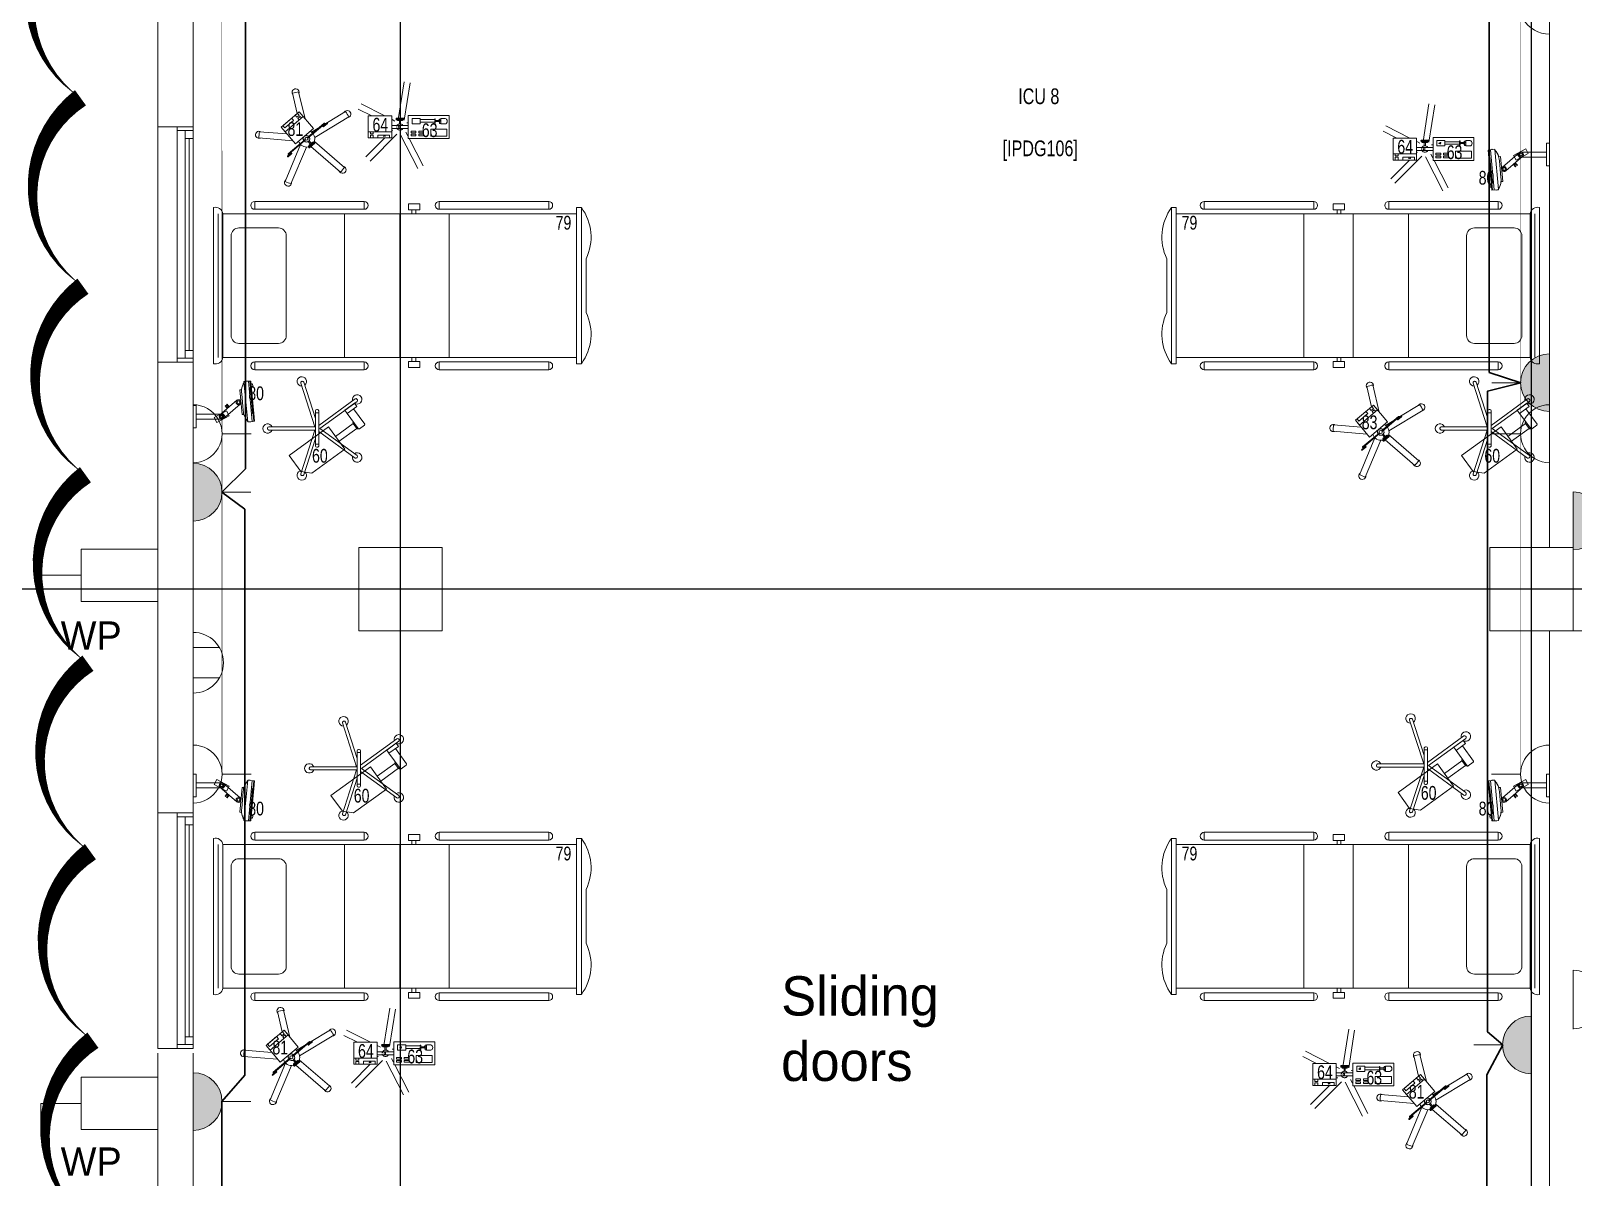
# Model space of a CAD drawing. Header units: metres. Extents: x 75097 to 220695, y -1557923 to -1361206.
# Drawn here: x 98263 to 108078, y -1422432 to -1415133 of the extents above; entities that cross this region are included whole.
import ezdxf

# ---------------------------------------------------------------- set-up
doc = ezdxf.new("R2010")
doc.units = ezdxf.units.M
doc.layers.get('0').update_dxf_attribs({"lineweight": 0})
for name, color, linetype, lineweight in [('A-100 - Copy$0$72_EGR_BASE_TEXT', 8, 'Continuous', 0), ('A-100 - Copy$0$Aluminum', 8, 'Continuous', 0), ('A-100 - Copy$0$Medical Equipment and Furniture', 8, 'Continuous', 0), ('A-100 - Copy$0$Medical Equipment and Furniture1', 8, 'Continuous', 5), ('A-100 - Copy$0$Medical Equipment and Furniture2', 8, 'Continuous', 13), ('A-100 - Copy$0$Proj', 8, 'Continuous', 0), ('A-100 - Copy$0$Structure', 8, 'Continuous', 9), ('A-100 - Copy$0$Walls', 8, 'Continuous', 0), ('A-100 - Copy$0$ZCMURBAJO', 8, 'Continuous', 0), ('E-LG', 245, 'Continuous', 30)]:
    doc.layers.add(name, color=color, linetype=linetype, lineweight=lineweight)
doc.layers.add('A-100 - Copy$0$axes', color=8, linetype='Continuous')
doc.layers.add('PD-VENT', color=8, linetype='Continuous')
for name, color, linetype, lineweight, true_color in [('E-POWR', 7, 'Continuous', 9, 0x4e7e3e), ('E-POWR-IDEN _1-100_', 7, 'Continuous', 9, 0x4e7e3e), ('E-PW', 7, 'Continuous', 9, 0x4e7e3e), ('REV 01', 7, 'Continuous', 0, 0xe41b4d)]:
    doc.layers.add(name, color=color, linetype=linetype, lineweight=lineweight, true_color=true_color)
doc.styles.add('A-100 - Copy$0$list_ghTextstyle', font='romans.shx', dxfattribs={"height": 0.25})
doc.styles.add('A-100 - Copy$0$Standard', font='GOTHIC.TTF')
doc.styles.add('A-100 - Copy$0$X3G_ENTITY_257CFD', font='swisscl.ttf', dxfattribs={"height": 200})
doc.styles.add('A-100 - Copy$0$X3G_ENTITY_2587EA', font='swisscl.ttf', dxfattribs={"height": 200})
doc.styles.add('Optima_5', font='', dxfattribs={"height": 3.001645})
doc.styles.get('Optima_5').set_extended_font_data('Optima')

# ---------------------------------------------------------------- blocks, each defined once
blk = doc.blocks.new('NORMAL SOCKET')
at = {"layer": 'E-POWR'}
for p, q in [((0, 308), (0, 615)), ((-308, 0), (308, 0))]:
    blk.add_line(p, q, dxfattribs=at)
blk.add_ellipse((0, 0), major_axis=(33, 306), ratio=1, start_param=4.81904, end_param=7.960633, dxfattribs=at)
blk = doc.blocks.new('GI-041_dwg__U120-3902841-GI-041')
at = {"layer": 'E-POWR', "flags": 128}
blk.add_lwpolyline([(-0.1145, 0), (0.1145, 0), (0.1145, 0.1572), (-0.1145, 0.1572)], close=True, dxfattribs=at)
blk.add_lwpolyline([(0.2354, 0.1613), (0.2354, 0.0786), (0.1145, 0.0786)], dxfattribs=at)
blk = doc.blocks.new('GI-041_dwg_E-SKT2-3902840-GI-041')
at = {"layer": 'E-POWR'}
blk.add_line((0.198, 0), (-0.198, 0), dxfattribs=at)
at = {"layer": 'E-PW'}
for p, q in [((-0.088, 0.177), (-0.088, 0.394)), ((0.088, 0.177), (0.088, 0.394)), ((-0.147, 0), (0.147, 0))]:
    blk.add_line(p, q, dxfattribs=at)
blk.add_arc((0, 0), 0.197, 0.0142, 180.0142, dxfattribs=at)
blk = doc.blocks.new('WALL OUTLET')
at = {"layer": 'E-POWR', "extrusion": (9.94399e-05, 4.90741e-07, 1)}
blk.add_line((-193.4, 0, 0), (193.4, 0, 0), dxfattribs=at)
blk.add_line((-193.4, 0, 0), (193.4, 0, 0), dxfattribs=at)
at = {"layer": 'E-POWR', "extrusion": (9.94399e-05, 4.90741e-07, 1), "elevation": 0}
for points in [[(-96.7, 0), (-96.7, 167.5)], [(96.7, 0), (96.7, 167.5)]]:
    blk.add_lwpolyline(points, dxfattribs=at)
at = {"layer": 'E-POWR', "extrusion": (9.94399e-05, 4.90741e-07, 1)}
blk.add_arc((0, 0, 0), 193.4, 359.99626, 179.99626, dxfattribs=at)
blk = doc.blocks.new('GI-041_dwg_UPS-E-SKT1-3902843-GI-041')
at = {"layer": 'E-POWR'}
blk.add_hatch(color=256, dxfattribs=at).paths.add_polyline_path([(-0.199, 0), (0.199, 0), (0.193, 0.047), (0.176, 0.092), (0.149, 0.131), (0.113, 0.163), (0.07, 0.185), (0.024, 0.197), (-0.024, 0.197), (-0.07, 0.185), (-0.113, 0.163), (-0.149, 0.131), (-0.176, 0.092), (-0.193, 0.047)], flags=0)
for p, q in [((0, 0.198), (0, 0.397)), ((-0.199, 0), (0.199, 0)), ((-0.147, 0), (0.147, 0))]:
    blk.add_line(p, q, dxfattribs=at)
blk.add_arc((0, 0), 0.199, 360, 180, dxfattribs=at)
blk = doc.blocks.new('A-100 - Copy$0$IC.1')
at = {"layer": 'A-100 - Copy$0$Medical Equipment and Furniture1'}
for p, q in [((42.4872, -10.88), (41.4928, -10.88)), ((42.4472, -10.91), (41.5328, -10.91)), ((42.4472, -10.91), (41.5328, -10.91)), ((42.4472, -10.91), (41.5328, -10.91)), ((41.5328, -10.94), (41.5328, -13.1914)), ((42.4472, -10.94), (41.5328, -10.94)), ((42.3077, -10.9923), (41.6724, -10.9923)), ((42.4472, -13.1914), (42.4472, -10.94)), ((41.6224, -11.0423), (41.6224, -11.2937)), ((42.3577, -11.2937), (42.3577, -11.0423)), ((41.4542, -11.1429), (41.4542, -11.8396)), ((41.4542, -11.1429), (41.5042, -11.1429)), ((41.5042, -11.1429), (41.5042, -11.8396)), ((42.4759, -11.1429), (42.5259, -11.1429)), ((42.4759, -11.8396), (42.4759, -11.1429)), ((42.5259, -11.8396), (42.5259, -11.1429)), ((42.3077, -11.3437), (41.6724, -11.3437)), ((41.5328, -11.7137), (42.4472, -11.7137)), ((41.4542, -11.8396), (41.5042, -11.8396)), ((42.4759, -11.8396), (42.5259, -11.8396)), ((41.5328, -12.0657), (42.4472, -12.0657)), ((41.4542, -12.3172), (41.4542, -13.0139)), ((41.4542, -12.3172), (41.5042, -12.3172)), ((41.5042, -12.3172), (41.5042, -13.0139)), ((42.4759, -12.3172), (42.5259, -12.3172)), ((42.4759, -13.0139), (42.4759, -12.3172)), ((42.5259, -13.0139), (42.5259, -12.3172)), ((41.5328, -12.3807), (42.4472, -12.3807)), ((41.4542, -13.0139), (41.5042, -13.0139)), ((42.4759, -13.0139), (42.5259, -13.0139)), ((41.4928, -13.1914), (42.4872, -13.1914)), ((41.4928, -13.2214), (41.4928, -13.1914)), ((41.4928, -13.2214), (42.4872, -13.2214)), ((42.4872, -13.2214), (42.4872, -13.1914)), ((41.8192, -13.2514), (42.1609, -13.2514))]:
    blk.add_line(p, q, dxfattribs=at)
for points in [[(41.4689, -12.1927), (41.4689, -12.1212), (41.5064, -12.1212), (41.5064, -12.1927)], [(41.5064, -12.1674), (41.5064, -12.1434), (41.5328, -12.1434), (41.5328, -12.1674)], [(42.4737, -12.1674), (42.4737, -12.1434), (42.4472, -12.1434), (42.4472, -12.1674)], [(42.5112, -12.1927), (42.5112, -12.1212), (42.4737, -12.1212), (42.4737, -12.1927)]]:
    blk.add_lwpolyline(points, close=True, dxfattribs=at)
for centre, radius, start, end in [((41.539, -10.8926), 0.0478, 164.74006, 262.64007), ((42.4411, -10.8926), 0.0478, 277.35993, 15.25994), ((41.6724, -11.0423), 0.05, 90, 180), ((42.3077, -11.0423), 0.05, 0, 90), ((41.4792, -11.1429), 0.025, 0, 180), ((42.5009, -11.1429), 0.025, 0, 180), ((41.6724, -11.2937), 0.05, 180, 270), ((42.3077, -11.2937), 0.05, 270, 0), ((41.4792, -11.8396), 0.025, 180, 0), ((42.5009, -11.8396), 0.025, 180, 0), ((41.4792, -12.3172), 0.025, 0, 180), ((42.5009, -12.3172), 0.025, 0, 180), ((41.4792, -13.0139), 0.025, 180, 0), ((42.5009, -13.0139), 0.025, 180, 0), ((41.6806, -12.9691), 0.3145, 233.34878, 296.14643), ((42.2995, -12.9691), 0.3145, 243.85357, 306.65122)]:
    blk.add_arc(centre, radius, start, end, dxfattribs=at)
blk = doc.blocks.new('A-100 - Copy$0$IC.5')
at = {"layer": 'A-100 - Copy$0$Medical Equipment and Furniture2'}
for points in [[(31.601, -27.8325), (31.5106, -27.9394), (31.3961, -27.8425), (31.4865, -27.7356), (31.601, -27.8325)], [(31.4866, -27.7868), (31.4949, -27.777), (31.4805, -27.7649), (31.4723, -27.7746)]]:
    blk.add_lwpolyline(points, dxfattribs=at)
for points in [[(31.601, -27.8325), (31.5758, -27.8623), (31.4613, -27.7654), (31.4865, -27.7356)], [(31.5118, -27.757), (31.5005, -27.7703), (31.4862, -27.7582), (31.4974, -27.7449)], [(31.5908, -27.8238), (31.5786, -27.8382), (31.5217, -27.79), (31.5338, -27.7757)]]:
    blk.add_lwpolyline(points, close=True, dxfattribs=at)
blk = doc.blocks.new('A-100 - Copy$0$IC.5 on Trolley')
at = {"layer": 'A-100 - Copy$0$Medical Equipment and Furniture1'}
for p, q in [((31.4491, -27.7798), (31.4897, -27.6072)), ((31.4983, -27.7455), (31.5287, -27.6163)), ((31.3877, -27.8988), (31.1701, -27.7668)), ((31.3241, -27.8134), (31.1908, -27.7326)), ((31.3299, -27.8295), (31.307, -27.8101)), ((31.3331, -27.8257), (31.3102, -27.8063)), ((31.4309, -27.9028), (31.3236, -27.812)), ((31.4342, -27.899), (31.3268, -27.8081)), ((31.4084, -27.8646), (31.3558, -27.8327)), ((31.5637, -27.8766), (31.7403, -27.8619)), ((31.3897, -27.9237), (31.1969, -28.0898)), ((31.4119, -27.9573), (31.223, -28.1201)), ((31.4203, -27.9024), (31.4217, -27.8961)), ((31.4213, -27.9147), (31.4238, -27.9207)), ((31.4224, -27.8955), (31.4217, -27.8961)), ((31.4293, -27.9241), (31.4238, -27.9207)), ((31.4267, -27.8918), (31.4262, -27.8922)), ((31.4381, -27.887), (31.4445, -27.8865)), ((31.4401, -27.9597), (31.5386, -28.1944)), ((31.4414, -27.9269), (31.4479, -27.9264)), ((31.4501, -27.8899), (31.4445, -27.8865)), ((31.4453, -27.9149), (31.5526, -28.0058)), ((31.4528, -27.9221), (31.4479, -27.9264)), ((31.4485, -27.9111), (31.5558, -28.002)), ((31.4582, -27.8992), (31.4607, -27.9052)), ((31.4592, -27.9115), (31.4607, -27.9052)), ((31.477, -27.9442), (31.5755, -28.1789)), ((31.49, -27.9229), (31.491, -27.9228)), ((31.5272, -27.9198), (31.7436, -27.9018)), ((31.5343, -28.0025), (31.5572, -28.0219)), ((31.5375, -27.9987), (31.5604, -28.0181))]:
    blk.add_line(p, q, dxfattribs=at)
for points in [[(31.42, -27.9642), (31.3865, -27.9358)], [(31.3935, -27.9276), (31.427, -27.956)], [(31.4291, -27.9251), (31.416, -27.9407), (31.4104, -27.936), (31.4235, -27.9204)]]:
    blk.add_lwpolyline(points, dxfattribs=at)
blk.add_lwpolyline([(31.4257, -27.949), (31.4227, -27.9524), (31.3977, -27.9312), (31.4006, -27.9278)], close=True, dxfattribs=at)
blk.add_circle((31.4397, -27.907), 0.00972, dxfattribs=at)
for centre, radius, start, end in [((31.5092, -27.6118), 0.0225, 319.48845, 194.02054), ((31.4397, -27.907), 0.3033, 72.97321, 80.53577), ((31.1804, -27.7497), 0.0225, 31.48845, 266.02054), ((31.4397, -27.907), 0.3033, 144.97321, 152.53577), ((31.3086, -27.8082), 0.0025, 49.75449, 229.75449), ((31.3216, -27.8134), 0.0025, 269.57621, 49.75449), ((31.3252, -27.8101), 0.0025, 49.75449, 229.75449), ((31.3315, -27.8276), 0.0025, 229.75449, 49.75449), ((31.3343, -27.8243), 0.0025, 49.75449, 187.05013), ((31.4397, -27.907), 0.0527, 116.24338, 202.9382), ((31.7419, -27.8818), 0.0225, 247.48845, 122.02054), ((31.4397, -27.907), 0.3033, 0.97321, 8.53577), ((31.4397, -27.907), 0.021, 146.58208, 312.9269), ((31.4397, -27.907), 0.021, 326.58208, 132.9269), ((31.4397, -27.907), 0.0527, 256.57079, 343.2656), ((31.5359, -28.0006), 0.0025, 49.75449, 229.75449), ((31.5387, -27.9973), 0.0025, 272.45885, 49.75449), ((31.5515, -28.008), 0.0025, 49.75449, 189.93277), ((31.5542, -28.0039), 0.0025, 229.75449, 49.75449), ((31.5588, -28.02), 0.0025, 229.75449, 49.75449), ((31.21, -28.1049), 0.0225, 103.48845, 338.02054), ((31.4397, -27.907), 0.3033, 216.97321, 224.53577), ((31.557, -28.1866), 0.0225, 175.48845, 50.02054), ((31.4397, -27.907), 0.3033, 288.97321, 296.53577)]:
    blk.add_arc(centre, radius, start, end, dxfattribs=at)
for centre in [(31.39, -27.9317), (31.3942, -27.9353), (31.3984, -27.9388), (31.4026, -27.9424), (31.4067, -27.9459), (31.4109, -27.9495), (31.4151, -27.953), (31.4193, -27.9566), (31.4235, -27.9601)]:
    blk.add_ellipse(centre, major_axis=(0.00347, 0.0041), ratio=0.510594, dxfattribs=at)
blk.add_blockref('A-100 - Copy$0$IC.5', (0, 0), dxfattribs=at)
blk = doc.blocks.new('A-100 - Copy$0$HF12177-P')
for p, q in [((-0.0196, -0.007), (-0.1885, 0.2255)), ((0, 0), (-0.1724, 0.2372)), ((0, 0), (0.1724, 0.2372)), ((0.0196, -0.007), (0.1885, 0.2255)), ((-0.0631, -0.027), (-0.2951, -0.1024)), ((-0.01, -0.0308), (-0.2889, -0.1214)), ((-0.12, -0.015), (-0.12, -0.019)), ((-0.112, -0.007), (0.112, -0.007)), ((-0.112, -0.027), (0.112, -0.027)), ((-0.1, -0.007), (-0.1, -0.027)), ((-0.01, -0.0308), (-0.01, -0.324)), ((0.01, -0.0308), (0.01, -0.324)), ((0.01, -0.0308), (0.2889, -0.1214)), ((0.0631, -0.027), (0.2951, -0.1024)), ((0.1, -0.007), (0.1, -0.027)), ((0.12, -0.015), (0.12, -0.019))]:
    blk.add_line(p, q)
for centre, radius, start, end in [((-0.1852, 0.2378), 0.03, 325.47122, 286.52878), ((-0.1821, 0.2302), 0.008, 126.37327, 216), ((0, -0.017), 0.315, 125.62673, 126.37327), ((-0.1788, 0.2325), 0.008, 36, 125.62673), ((0.1852, 0.2378), 0.03, 253.47122, 214.52878), ((0.1788, 0.2325), 0.008, 54.37327, 144), ((0, -0.017), 0.315, 53.62673, 54.37327), ((0.1821, 0.2302), 0.008, 324, 53.62673), ((-0.2996, -0.1144), 0.03, 37.47122, 358.52878), ((-0.112, -0.015), 0.008, 90, 180), ((-0.112, -0.019), 0.008, 180, 270), ((0.112, -0.015), 0.008, 0, 90), ((0.112, -0.019), 0.008, 270, 0), ((0.2996, -0.1144), 0.03, 181.47122, 142.52878), ((-0.2926, -0.11), 0.008, 108, 197.62673), ((0, -0.017), 0.315, 197.62673, 198.37327), ((-0.2914, -0.1138), 0.008, 198.37327, 288), ((0.2914, -0.1138), 0.008, 252, 341.62673), ((0.2926, -0.11), 0.008, 342.37327, 72), ((0, -0.017), 0.315, 341.62673, 342.37327), ((0, -0.332), 0.03, 109.47122, 70.52878), ((-0.002, -0.324), 0.008, 180, 269.62673), ((0, -0.017), 0.315, 269.62673, 270.37327), ((0.002, -0.324), 0.008, 270.37327, 0)]:
    blk.add_arc(centre, radius, start, end)
blk = doc.blocks.new('A-100 - Copy$0$MONITOR ARM PLAN')
for p, q in [((0.025, -0.49375, 0), (0.025, -0.18375, 0)), ((0.025, -0.18375, 0), (0.2, -0.18375, 0)), ((0.2, -0.44375, 0), (0.2, -0.18375, 0)), ((0.2, -0.44375, 0), (0.15, -0.49375, 0)), ((0.025, -0.49375, 0), (0.15, -0.49375, 0))]:
    blk.add_line(p, q)
at = {"layer": 'A-100 - Copy$0$Medical Equipment and Furniture1'}
for p, q in [((0.025, 0.0375), (0, 0.0375)), ((0, 0.0375), (0, -0.0375)), ((0.025, 0.0375), (0.025, -0.0375)), ((0.145, 0.0125), (0.025, 0.0125)), ((0.15, 0.0075), (0.15, -0.0325)), ((0.025, -0.0375), (0, -0.0375)), ((0.025, -0.0375), (0.145, -0.0375)), ((0.09375, -0.0375), (0.09375, -0.04)), ((0.09875, -0.045), (0.13875, -0.045)), ((0.1, -0.045), (0.1, -0.18375)), ((0.1375, -0.045), (0.1375, -0.18375)), ((0.14375, -0.0375), (0.14375, -0.04))]:
    blk.add_line(p, q, dxfattribs=at)
for centre, start, end in [((0.145, 0.0075, 0), 0, 90), ((0.09875, -0.04), 180, 270), ((0.13875, -0.04), 270, 360), ((0.145, -0.0325), 270, 0)]:
    blk.add_arc(centre, 0.005, start, end, dxfattribs=at)
blk = doc.blocks.new('A-100 - Copy$0$IC.4')
at = {"layer": 'A-100 - Copy$0$Medical Equipment and Furniture1'}
for p, q in [((31.2175, -28.0475), (31.214, -28.0706)), ((31.2152, -28.0625), (31.4716, -28.0865)), ((31.2152, -28.0625), (31.2652, -28.0672)), ((31.2167, -28.0528), (31.4722, -28.0766)), ((31.2175, -28.0475), (31.266, -28.052)), ((31.2653, -28.0595), (31.266, -28.0521)), ((31.2653, -28.0595), (31.266, -28.0521)), ((31.2653, -28.0595), (31.4231, -28.0741)), ((31.266, -28.0521), (31.4238, -28.0667)), ((31.4238, -28.0667), (31.4231, -28.0741)), ((31.4238, -28.0667), (31.4233, -28.0721)), ((31.4238, -28.0667), (31.4724, -28.0712)), ((31.2125, -28.0897), (31.2131, -28.0787)), ((31.2125, -28.0897), (31.2131, -28.0787)), ((31.4683, -28.1146), (31.2135, -28.0909)), ((31.2174, -28.0912), (31.2135, -28.0909)), ((31.3256, -28.1392), (31.2451, -28.2325)), ((31.2591, -28.1266), (31.2601, -28.1153)), ((31.2591, -28.1266), (31.2601, -28.1154)), ((31.4169, -28.1412), (31.2591, -28.1266)), ((31.4169, -28.1412), (31.2591, -28.1266)), ((31.2698, -28.2538), (31.3503, -28.1605)), ((31.3924, -28.1291), (31.2853, -28.1192)), ((31.4179, -28.13), (31.4169, -28.1412)), ((31.4179, -28.13), (31.4169, -28.1412)), ((31.4683, -28.1146), (31.4643, -28.1143)), ((31.4709, -28.1027), (31.4695, -28.1137)), ((31.4709, -28.1027), (31.4695, -28.1137)), ((31.4724, -28.0712), (31.4715, -28.0946)), ((31.2095, -28.2871), (31.2519, -28.209)), ((31.2451, -28.2325), (31.2297, -28.2503)), ((31.2297, -28.2503), (31.2297, -28.4193)), ((31.2826, -28.2257), (31.2401, -28.3037)), ((31.2451, -28.2325), (31.2698, -28.2538)), ((31.2519, -28.209), (31.2826, -28.2257)), ((31.2623, -28.2624), (31.2698, -28.2538)), ((31.2623, -28.4193), (31.2623, -28.2564)), ((31.2985, -28.2206), (31.3144, -28.2343)), ((31.3049, -28.2217), (31.3107, -28.2149)), ((31.3166, -28.2318), (31.3049, -28.2217)), ((31.3087, -28.2087), (31.3246, -28.2225)), ((31.3224, -28.225), (31.3107, -28.2149)), ((31.3144, -28.2343), (31.3166, -28.2318)), ((31.3246, -28.2225), (31.3224, -28.225)), ((31.2401, -28.3037), (31.2095, -28.2871)), ((31.2623, -28.3628), (31.2623, -28.3284)), ((31.2297, -28.4193), (31.2623, -28.4193))]:
    blk.add_line(p, q, dxfattribs=at)
for points in [[(31.4384, -28.0681), (31.4536, -28.0695), (31.4545, -28.0605), (31.4392, -28.0591)], [(31.3181, -28.4193), (31.3181, -28.4389), (31.174, -28.4389), (31.174, -28.4193)]]:
    blk.add_lwpolyline(points, close=True, dxfattribs=at)
for centre, radius in [((31.338, -28.1499), 0.0146), ((31.338, -28.1499), 0.00861), ((31.246, -28.2564), 0.0146), ((31.246, -28.2564), 0.00861)]:
    blk.add_circle(centre, radius, dxfattribs=at)
for centre, radius, start, end in [((31.2197, -28.0753), 0.00743, 140.48168, 206.73229), ((31.2197, -28.0753), 0.00743, 140.48168, 206.73229), ((31.2136, -28.0897), 0.00112, 176.66877, 264.66879), ((31.2136, -28.0897), 0.00112, 176.66877, 264.66879), ((31.2885, -28.0151), 0.1042, 226.96619, 268.29174), ((31.2885, -28.0151), 0.1042, 226.96612, 254.21293), ((31.338, -28.1499), 0.0163, 319.18704, 139.18704), ((31.4085, -28.0262), 0.1042, 261.09392, 302.33649), ((31.4085, -28.0262), 0.1042, 275.17127, 302.33649), ((31.4684, -28.1135), 0.00113, 264.64594, 352.35028), ((31.4684, -28.1135), 0.00113, 264.64594, 352.35028), ((31.4648, -28.0982), 0.00761, 323.47742, 27.98418), ((31.4648, -28.0982), 0.00761, 323.47742, 27.98418), ((31.246, -28.2564), 0.0163, 180, 0)]:
    blk.add_arc(centre, radius, start, end, dxfattribs=at)
blk = doc.blocks.new('A-100 - Copy$0$Syringe')
at = {"layer": 'A-100 - Copy$0$Medical Equipment and Furniture2'}
for points in [[(42.9739, -11.5277), (42.7139, -11.5277), (42.7139, -11.3827), (42.9739, -11.3827), (42.9739, -11.5277)], [(42.7384, -11.5086), (42.7658, -11.5086), (42.7658, -11.475), (42.7384, -11.475)], [(42.8055, -11.4851), (42.8055, -11.48), (42.8023, -11.48), (42.8023, -11.5069), (42.8055, -11.5069), (42.8055, -11.5019)], [(42.779, -11.4899), (42.779, -11.487), (42.7748, -11.487), (42.7748, -11.5), (42.779, -11.5), (42.779, -11.497)], [(42.8023, -11.4899), (42.779, -11.4899)], [(42.779, -11.497), (42.8023, -11.497)], [(42.8055, -11.5019), (42.8984, -11.5019), (42.8984, -11.4851), (42.8055, -11.4851)], [(42.8055, -11.4899), (42.8055, -11.497)], [(42.8055, -11.497), (42.8055, -11.4899)], [(42.8055, -11.497), (42.8055, -11.4899)]]:
    blk.add_lwpolyline(points, dxfattribs=at)
for points in [[(42.8312, -11.3974), (42.7289, -11.3974), (42.7289, -11.4415), (42.8312, -11.4415)], [(42.7748, -11.487), (42.7658, -11.487), (42.7658, -11.4777), (42.7748, -11.4777)], [(42.9073, -11.3985), (42.8765, -11.3985), (42.8765, -11.4091), (42.9073, -11.4091)], [(42.9073, -11.4175), (42.8765, -11.4175), (42.8765, -11.4281), (42.9073, -11.4281)], [(42.9498, -11.475), (42.8984, -11.475), (42.8984, -11.5086), (42.9498, -11.5086)], [(42.956, -11.3985), (42.9252, -11.3985), (42.9252, -11.4091), (42.956, -11.4091)], [(42.956, -11.4175), (42.9252, -11.4175), (42.9252, -11.4281), (42.956, -11.4281)], [(42.7748, -11.4967), (42.7658, -11.4967), (42.7658, -11.5059), (42.7748, -11.5059)]]:
    blk.add_lwpolyline(points, close=True, dxfattribs=at)
at = {"layer": 'A-100 - Copy$0$Medical Equipment and Furniture2', "extrusion": (0, 0, -1)}
blk.add_ellipse((42.7384, -11.4918), major_axis=(0, 0.0168), ratio=0.733735, start_param=3.141593, end_param=6.283185, dxfattribs=at)
blk = doc.blocks.new('A-100 - Copy$0$Infusion')
at = {"layer": 'A-100 - Copy$0$Medical Equipment and Furniture2'}
for points in [[(43.0793, -11.3852), (43.0793, -11.5252), (43.2293, -11.5252), (43.2293, -11.3852), (43.0793, -11.3852)], [(43.1962, -11.4242), (43.1962, -11.4114), (43.215, -11.4114), (43.215, -11.4242)]]:
    blk.add_lwpolyline(points, dxfattribs=at)
for points in [[(43.0793, -11.3852), (43.0793, -11.4242), (43.2293, -11.4242), (43.2293, -11.3852)], [(43.0927, -11.3852), (43.0927, -11.404), (43.1673, -11.404), (43.1673, -11.3852)], [(43.1962, -11.3852), (43.1962, -11.4027), (43.215, -11.4027), (43.215, -11.3852)]]:
    blk.add_lwpolyline(points, close=True, dxfattribs=at)
blk = doc.blocks.new('A-100 - Copy$0$Infusion Syringe')
at = {"layer": 'A-100 - Copy$0$Medical Equipment and Furniture1'}
for p, q in [((42.9683, -11.3827), (42.8788, -11.2071)), ((43.0225, -11.4053), (42.9127, -11.1899)), ((43.0459, -11.409), (43.2169, -11.238)), ((43.1234, -11.3852), (43.2437, -11.2649)), ((42.9753, -11.4431), (42.9739, -11.4433)), ((42.9886, -11.4225), (42.9765, -11.3988)), ((42.9838, -11.4812), (42.9765, -11.4824)), ((43.0124, -11.4411), (43.017, -11.4365)), ((43.0234, -11.4354), (43.017, -11.4365)), ((43.0175, -11.473), (43.0233, -11.476)), ((43.0297, -11.4749), (43.0233, -11.476)), ((43.0357, -11.4374), (43.0414, -11.4403)), ((43.0407, -11.4693), (43.0453, -11.4647)), ((43.0444, -11.4461), (43.0414, -11.4403)), ((43.0463, -11.4583), (43.0453, -11.4647)), ((43.0728, -11.4359), (43.0766, -11.432)), ((43.0791, -11.4595), (43.0793, -11.4596)), ((43.0006, -11.498), (42.9627, -11.7368)), ((43.0381, -11.5039), (43.0003, -11.7427)), ((43.0592, -11.4932), (43.0766, -11.502)), ((43.1221, -11.5252), (43.2746, -11.6029)), ((43.2058, -11.5252), (43.2919, -11.5691))]:
    blk.add_line(p, q, dxfattribs=at)
for points in [[(43.0266, -11.4455), (43.0266, -11.4649), (42.9739, -11.4649), (42.9739, -11.4455)], [(43.0266, -11.4455), (43.0266, -11.4649), (43.0793, -11.4649), (43.0793, -11.4455)], [(43.043, -11.4963), (43.043, -11.5009), (43.0102, -11.5009), (43.0102, -11.4963)]]:
    blk.add_lwpolyline(points, close=True, dxfattribs=at)
for points in [[(43.0302, -11.4759), (43.0302, -11.4963), (43.0229, -11.4963), (43.0229, -11.4759)], [(43.0046, -11.5009), (43.0485, -11.5009)], [(43.0485, -11.5116), (43.0046, -11.5116)]]:
    blk.add_lwpolyline(points, dxfattribs=at)
for radius, start, end in [(0.021, 6.82759, 152.46157), (0.021, 207.53843, 353.17241), (0.00972, 270, 90)]:
    blk.add_arc((43.0266, -11.4552), radius, start, end, dxfattribs=at)
for centre in [(43.0046, -11.5062), (43.0101, -11.5062), (43.0156, -11.5062), (43.0211, -11.5062), (43.0266, -11.5062), (43.0321, -11.5062), (43.0375, -11.5062), (43.043, -11.5062), (43.0485, -11.5062)]:
    blk.add_ellipse(centre, major_axis=(0, -0.00537), ratio=0.510594, start_param=3.141593, end_param=9.424778, dxfattribs=at)
for name in ['A-100 - Copy$0$Syringe', 'A-100 - Copy$0$Infusion']:
    blk.add_blockref(name, (0, 0), dxfattribs=at)
blk = doc.blocks.new('A-100 - Copy')
at = {"layer": 'A-100 - Copy$0$Aluminum'}
for p, q in [((99195.3, -1415743.2, 2.4), (99195.3, -1417243.2, 2.4)), ((99195.3, -1415768.2, 2.4), (99295.3, -1415768.2, 2.4)), ((99245.3, -1415768.2, 2.4), (99245.3, -1417218.2, 2.4)), ((99245.3, -1415818.2, 2.4), (99295.3, -1415818.2, 2.4)), ((99270.3, -1417168.2, 2.4), (99270.3, -1415818.2, 2.4)), ((99295.3, -1415743.2, 2.4), (99295.3, -1417243.2, 2.4)), ((99245.3, -1417168.2, 2.4), (99295.3, -1417168.2, 2.4)), ((99195.3, -1417218.2, 2.4), (99295.3, -1417218.2, 2.4)), ((99195.3, -1421613.2, 2.4), (99195.3, -1420113.2, 2.4)), ((99195.3, -1420138.2, 2.4), (99295.3, -1420138.2, 2.4)), ((99245.3, -1421588.2, 2.4), (99245.3, -1420138.2, 2.4)), ((99295.3, -1421613.2, 2.4), (99295.3, -1420113.2, 2.4)), ((99245.3, -1420188.2, 2.4), (99295.3, -1420188.2, 2.4)), ((99270.3, -1420188.2, 2.4), (99270.3, -1421538.2, 2.4)), ((99195.3, -1421588.2, 2.4), (99295.3, -1421588.2, 2.4)), ((99245.3, -1421538.2, 2.4), (99295.3, -1421538.2, 2.4))]:
    blk.add_line(p, q, dxfattribs=at)
at = {"layer": 'A-100 - Copy$0$axes'}
for p, q in [((100615.3, -1477297.4, 2.4), (100615.3, -1366691.8, 2.4)), ((107813.3, -1477297.4, 0), (107813.3, -1366691.8, 0)), ((178940.3, -1418687.7, 2.4), (96042.2, -1418687.7, 2.4))]:
    blk.add_line(p, q, dxfattribs=at)
at = {"layer": 'A-100 - Copy$0$Proj'}
for p, q in [((99070.3, -1417243.2, 2.4), (99070.3, -1415743.2, 2.4)), ((99070.3, -1420113.2, 2.4), (99070.3, -1421613.2, 2.4))]:
    blk.add_line(p, q, dxfattribs=at)
at = {"layer": 'A-100 - Copy$0$Structure'}
for points, elevation in [([(100350.3, -1418952.7), (100880.3, -1418952.7), (100880.3, -1418422.7), (100350.3, -1418422.7)], 2.4), ([(107548.3, -1418952.7), (108078.3, -1418952.7), (108078.3, -1418422.7), (107548.3, -1418422.7)], 0)]:
    blk.add_lwpolyline(points, close=True, dxfattribs=dict(at, elevation=elevation))
at = {"layer": 'A-100 - Copy$0$Walls'}
for p, q in [((99070.3, -1415743.2, 2.4), (99070.3, -1414153.2, 2.4)), ((99295.3, -1414153.2, 2.4), (99295.3, -1415743.2, 2.4)), ((99295.3, -1415743.2, 2.4), (99070.3, -1415743.2, 2.4)), ((99295.3, -1417243.2, 2.4), (99070.3, -1417243.2, 2.4)), ((99070.3, -1420113.2, 2.4), (99070.3, -1417243.2, 2.4)), ((99295.3, -1420113.2, 2.4), (99295.3, -1417243.2, 2.4)), ((108068.3, -1418952.7, 2.4), (112616.9, -1418952.7, 2.4)), ((99295.3, -1420113.2, 2.4), (99070.3, -1420113.2, 2.4)), ((99295.3, -1421613.2, 2.4), (99070.3, -1421613.2, 2.4)), ((99070.3, -1423233.2, 2.4), (99070.3, -1421643.2, 2.4)), ((99295.3, -1422591.4, 2.4), (99295.3, -1421643.2, 2.4))]:
    blk.add_line(p, q, dxfattribs=at)
at = {"layer": 'A-100 - Copy$0$Walls', "elevation": 0}
for points in [[(107928.3, -1411753.2), (107928.3, -1418422.7)], [(107928.3, -1422591.4), (107928.3, -1418952.7)]]:
    blk.add_lwpolyline(points, dxfattribs=at)
at = {"layer": 'A-100 - Copy$0$Medical Equipment and Furniture', "xscale": -1000, "yscale": 1000, "zscale": 1000}
for p in [(131457.2, -1387913.1, 0), (138293.5, -1389780.6, -2.4), (131361.1, -1393761.6, 0), (138593.1, -1394043.4, 2.4)]:
    blk.add_blockref('A-100 - Copy$0$IC.5 on Trolley', p, dxfattribs=at)
at = {"layer": 'A-100 - Copy$0$Medical Equipment and Furniture'}
for name, p, xscale, yscale, zscale, rotation in [('A-100 - Copy$0$Infusion Syringe', (143638.9, -1427200.4, 2.4), 1000, 1000, 1000, 180), ('A-100 - Copy$0$Infusion Syringe', (150161.1, -1427340.6, 2.4), 1000, 1000, 1000, 180), ('A-100 - Copy$0$IC.4', (79489.3, -1384674.8, 0), -1000.000000000003, 1000.000000000003, 1000, 90), ('A-100 - Copy$0$IC.1', (88545.1, -1458745.4, 0), 1000.000000000003, 1000.000000000003, 1000.000000000003, 90), ('A-100 - Copy$0$IC.1', (118744.2, -1458745.4, 0), -1000, 1000, 1000, 270), ('A-100 - Copy$0$IC.4', (127734.2, -1448835.8, 2.4), -1000, 1000, 1000, 270), ('A-100 - Copy$0$MONITOR ARM PLAN', (100292.4, -1417526.6, 0), 1000, 1000, 1000, 305.9850316752795), ('A-100 - Copy$0$MONITOR ARM PLAN', (107753.2, -1417526.6, 0), 1000, 1000, 1000, 305.9850316752795), ('A-100 - Copy$0$MONITOR ARM PLAN', (107348.5, -1419673.1, 0), 1000, 1000, 1000, 305.9850316752795), ('A-100 - Copy$0$MONITOR ARM PLAN', (100558, -1419690.9, 0), 1000, 1000, 1000, 305.9850316752795), ('A-100 - Copy$0$IC.4', (127734.2, -1388691.6, 2.4), 1000, 1000, 1000, 270), ('A-100 - Copy$0$IC.4', (79489.3, -1388691.6, 0), -1000.000000000003, 1000.000000000003, 1000, 90), ('A-100 - Copy$0$IC.1', (88545.1, -1462762.1, 0), 1000.000000000003, 1000.000000000003, 1000.000000000003, 90), ('A-100 - Copy$0$IC.1', (118744.2, -1462762.1, 0), -1000, 1000, 1000, 270), ('A-100 - Copy$0$Infusion Syringe', (143547, -1433098.8, 2.4), 1000, 1000, 1000, 180), ('A-100 - Copy$0$Infusion Syringe', (149650.4, -1433233.6, 2.4), 1000, 1000, 1000, 180)]:
    blk.add_blockref(name, p, dxfattribs=dict(at, xscale=xscale, yscale=yscale, zscale=zscale, rotation=rotation))
at = {"layer": 'A-100 - Copy$0$Medical Equipment and Furniture', "extrusion": (-1.92689e-13, -1.39405e-12, -1), "xscale": -1000.000000000002, "yscale": 1000.000000000002, "zscale": -1000.000000000002, "rotation": 90.01496832471715}
for p in [(-100101.9, -1417664.9, 0), (-107562.7, -1417664.9, 0), (-100367.4, -1419829.3, 0), (-107158, -1419811.4, 0)]:
    blk.add_blockref('A-100 - Copy$0$HF12177-P', p, dxfattribs=at)
at = {"layer": 'A-100 - Copy$0$72_EGR_BASE_TEXT', "char_height": 100, "attachment_point": 2, "style": 'A-100 - Copy$0$X3G_ENTITY_2587EA'}
for s, insert in [('ICU 8', (104677.5, -1415499.5, 2.4)), ('[IPDG106]', (104686.9, -1415831.1, 2.4))]:
    blk.add_mtext(s, dxfattribs=dict(at, insert=insert))
at = {"layer": 'A-100 - Copy$0$Medical Equipment and Furniture', "style": 'A-100 - Copy$0$list_ghTextstyle'}
for s, p in [('x4', (100507.3, -1415806.6, 0)), ('x2', (107223.3, -1415852.8, 2.4)), ('x3', (107029.6, -1415946.8, 0)), ('x2', (100609.2, -1421610.9, 2.4)), ('x4', (100415.4, -1421704.9, 0)), ('x2', (106712.6, -1421745.8, 2.4)), ('x4', (106518.9, -1421839.7, 0))]:
    blk.add_text(s, height=9, dxfattribs=at).set_placement(p)
at = {"layer": 'A-100 - Copy$0$Medical Equipment and Furniture', "char_height": 87.47, "style": 'A-100 - Copy$0$X3G_ENTITY_257CFD'}
for s, insert, attachment_point in [('81', (99946.6, -1415714.6, 2.4), 2), ('64', (100487.1, -1415687.1, 2.4), 2), ('63', (100801.1, -1415721.9, 4.7), 2), ('64', (107009.3, -1415827.3, 2.4), 2), ('63', (107323.4, -1415862.1, 4.7), 2), ('80', (107526.8, -1416024.8, 2.4), 2), ('79', (101652.8, -1416311, 0), 2), ('79', (105636.6, -1416311, 0), 2), ('80', (99696.8, -1417485.9, 4.7), 8), ('83', (106782.9, -1417582.1, 0), 2), ('60', (100102.6, -1417795.1, 0), 2), ('60', (107563.4, -1417795.1, 0), 2), ('60', (107158.7, -1419941.6, 0), 2), ('80', (99696.8, -1420041.5, 4.7), 2), ('60', (100368.1, -1419959.5, 0), 2), ('80', (107526.8, -1420041.5, 2.4), 2), ('79', (101652.8, -1420327.7, 0), 2), ('79', (105636.6, -1420327.7, 0), 2), ('81', (99850.5, -1421563.1, 2.4), 2), ('64', (100395.2, -1421585.4, 2.4), 2), ('63', (100709.3, -1421620.2, 4.7), 2), ('64', (106498.6, -1421720.2, 2.4), 2), ('63', (106812.7, -1421755, 4.7), 2), ('81', (107082.5, -1421844.9, 4.7), 2)]:
    blk.add_mtext(s, dxfattribs=dict(at, insert=insert, attachment_point=attachment_point))
at = {"layer": 'A-100 - Copy$0$ZCMURBAJO', "insert": (103038, -1421153.1, 2.4), "char_height": 250, "attachment_point": 1, "style": 'A-100 - Copy$0$Standard'}
blk.add_mtext_dynamic_manual_height_columns('Sliding doors', width=242.325, gutter_width=1, heights=[0], dxfattribs=at)

msp = doc.modelspace()

# ---------------------------------------------------------------- linework, layer by layer
at = {"layer": 'E-LG', "color": 1, "elevation": 2.4}
msp.add_lwpolyline([(99478.7, -1400255.6), (99604.2, -1400374.6), (99604.2, -1403461.1), (99478.7, -1403569.2), (99618.8, -1403735.9), (99618.8, -1404252.3, 0.414214), (99623.8, -1404257.3), (102222.4, -1404257.3), (102322.5, -1404206.1), (102230.5, -1404323.2), (99623.8, -1404323.2, 0.414214), (99618.8, -1404328.2), (99618.8, -1408355), (99478.7, -1408541.3), (99630.3, -1408700.6), (99630.3, -1413172.7), (99478.7, -1413278.2), (99628.7, -1413351.7), (99628.7, -1417921.9), (99478.7, -1418070.9), (99625, -1418178.8), (99625, -1421782.9), (99478.7, -1421950.9)], format="xyb", dxfattribs=at)
at = {"layer": 'E-LG', "color": 1}
for points, elevation in [([(107544.4, -1414159.9), (107544.4, -1417307.8), (107744.8, -1417373.3), (107533.2, -1417426.4), (107533.2, -1421507.1), (107629.8, -1421589.9), (107528.8, -1421781.4), (107528.8, -1425274.7), (106053.8, -1425274.7), (105262.8, -1426254.7)], 0), ([(99478.7, -1421950.9), (99478.7, -1426220.8), (101534.2, -1426220.8), (101711, -1426254.7), (101767, -1426183.7)], 2.4)]:
    msp.add_lwpolyline(points, dxfattribs=dict(at, elevation=elevation))
at = {"layer": 'E-POWR', "const_width": 3}
for points in [[(103078.9, -1404209.6), (103078.9, -1404209.6), (103078.9, -1407604.3), (99479.9, -1407604.3), (99479.9, -1408961.1), (99479.9, -1414374.4), (99478.9, -1414948.2), (99479.9, -1417698.3), (99479.9, -1419865.6), (99479.9, -1419865.6)], [(107743.7, -1419865.2), (107743.7, -1417698.4), (107743.7, -1414374.4), (107743.7, -1407518.1), (109970.1, -1407518.1), (109970.1, -1409769.8), (111082.3, -1409770.5), (111082.3, -1409389.7), (112433.4, -1409389.7), (112433.4, -1412546.8)]]:
    msp.add_lwpolyline(points, dxfattribs=at)

# ---------------------------------------------------------------- block references
at = {"yscale": 923.0399999999992, "zscale": 923.0399999999992}
for p, xscale, rotation in [((107927.8, -1417373.3, 0), -923.0399999999992, 90), ((99295.7, -1418070.9, 2.4), 923.0399999999992, 270), ((108078.7, -1418252.7, 2.4), -923.0399999999992, 270), ((107812.8, -1421589.9, 0), -923.0399999999992, 90), ((99295.7, -1421950.9, 2.4), 923.0399999999992, 270)]:
    msp.add_blockref('GI-041_dwg_UPS-E-SKT1-3902843-GI-041', p, dxfattribs=dict(at, xscale=xscale, rotation=rotation))
at = {"color": 85, "xscale": 2127.341102341351, "yscale": 2127.341102341351, "zscale": 2127.341102341351, "rotation": 180}
for p in [(98826.7, -1418432.5, 2.4), (98826.7, -1421795.3, 2.4)]:
    msp.add_blockref('GI-041_dwg__U120-3902841-GI-041', p, dxfattribs=at)
at = {"layer": 'E-POWR', "color": 85, "yscale": 0.6, "zscale": 0.6}
for p, xscale, rotation in [((99295.3, -1417698.4, 2.4), 0.6, 270), ((107928.3, -1417698.4, 0), -0.6, 89.99999999999905), ((99295.3, -1419865.6, 2.4), 0.6, 270), ((107928.3, -1419865.6, 0), -0.6, 89.99999999999905)]:
    msp.add_blockref('NORMAL SOCKET', p, dxfattribs=dict(at, xscale=xscale, rotation=rotation))
at = {"layer": 'E-POWR', "color": 85, "extrusion": (0, 0, -1), "xscale": -947.6469886575186, "yscale": 947.6469886575187, "zscale": -947.6469886575186, "rotation": 89.99981475956582}
msp.add_blockref('GI-041_dwg_E-SKT2-3902840-GI-041', (-108078.2, -1421301.6, 0), dxfattribs=at)
at = {"layer": 'PD-VENT', "color": 85, "xscale": -1, "rotation": 89.9979352857856}
msp.add_blockref('WALL OUTLET', (107928.3, -1414961.1, 0), dxfattribs=at)
at = {"layer": 'PD-VENT', "color": 85, "rotation": 269.9999954966304}
msp.add_blockref('WALL OUTLET', (99295.3, -1419156.6, 2.4), dxfattribs=at)

# ---------------------------------------------------------------- texts
at = {"layer": 'E-POWR-IDEN _1-100_', "char_height": 180.1, "width": 3.637978807091713e-12, "attachment_point": 1, "rotation": 360, "line_spacing_factor": 1.047943, "style": 'Optima_5'}
for insert in [(98453.2, -1418893.4), (98453.2, -1422243.3)]:
    msp.add_mtext('WP', dxfattribs=dict(at, insert=insert))

# ---------------------------------------------------------------- next in the draw order: block references
msp.add_blockref('A-100 - Copy', (0, 0))

# ---------------------------------------------------------------- next in the draw order: linework, layer by layer
at = {"layer": 'REV 01', "color": 6, "elevation": 0}
msp.add_lwpolyline([(108917.9, -1427171.9, 0, 120, -0.520567), (107717.8, -1427148.6, 0, 120, -0.520567), (106517.7, -1427125.3, 0, 120, -0.520567), (105317.5, -1427102, 0, 120, -0.520567), (104117.4, -1427078.7, 0, 120, -0.520567), (102917.3, -1427055.4, 0, 120, -0.520567), (101717.2, -1427032.1, 0, 120, -0.520567), (100517.1, -1427008.8, 0, 120, -0.520567), (99317, -1426985.5, 0, 120, -0.520567), (98721.6, -1426361.2, 0, 120, -0.520567), (98705.7, -1425161, 0, 120, -0.520567), (98689.9, -1423960.7, 0, 120, -0.520567), (98674, -1422760.5, 0, 120, -0.520567), (98658.2, -1421560.3, 0, 120, -0.520567), (98642.4, -1420360, 0, 120, -0.520567), (98626.5, -1419159.8, 0, 120, -0.520567), (98610.7, -1417959.5, 0, 120, -0.520567), (98594.8, -1416759.3, 0, 120, -0.520567), (98579, -1415559.1, 0, 120, -0.520567), (98563.2, -1414358.8, 0, 120, -0.520567)], format="xyseb", dxfattribs=at)

doc.saveas('drawing.dxf')
